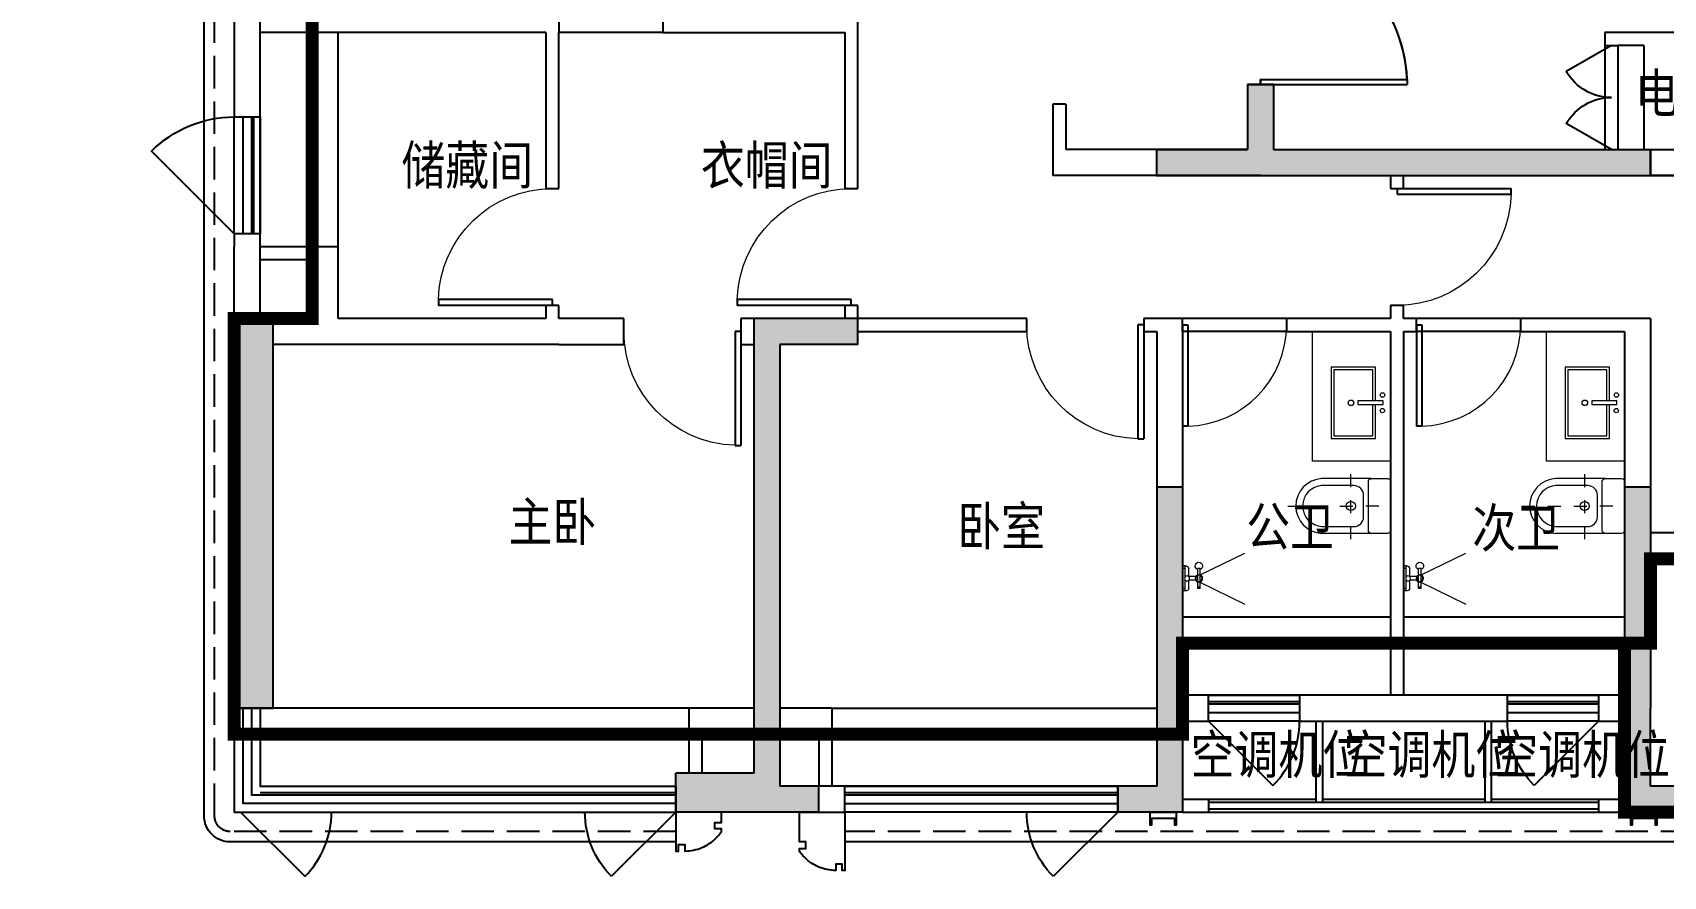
# Model space of a CAD drawing. Extents: x 512858 to 514372, y -232486 to -231710.
# Drawn here: x 513215.82 to 513228.37, y -232148.57 to -232142.08 of the extents above; entities that cross this region are included whole.
import ezdxf

# ---------------------------------------------------------------- set-up
doc = ezdxf.new("R2010")
doc.units = 0
doc.header["$LTSCALE"] = 1000
for name, pattern in [('__DASH', [0.35, 0.25, -0.1]), ('B1+B2户型(2#185报审版）$0$__DASH', [0.35, 0.25, -0.1]), ('B1+B2户型(2#185报审版）$0$DASH', [0.35, 0.25, -0.1]), ('DASH', [0.35, 0.25, -0.1])]:
    doc.linetypes.add(name, pattern=pattern)
doc.layers.get('0').update_dxf_attribs({"color": 252})
for name, color, linetype in [('0-铝板', 253, 'Continuous'), ('2#HXT-标准层$0$A-DOOR', 253, 'Continuous'), ('2#HXT-标准层$0$A-FIRE-DOOR', 253, 'Continuous'), ('2#HXT-标准层$0$A-PATT-COLU', 253, 'Continuous'), ('2#HXT-标准层$0$A-STR-CONC-B', 253, 'Continuous'), ('2#HXT-标准层$0$A-WALL-S', 253, 'Continuous'), ('6#-造型-1F（实施版）金属型材-METAL-S', 253, 'Continuous'), ('A-ANNO-100-TXT', 252, 'Continuous'), ('A-METAL-E', 253, 'Continuous'), ('B1+B2户型(2#185报审版）$0$A-DOOR', 253, 'Continuous'), ('B1+B2户型(2#185报审版）$0$A-FIRE-DOOR', 253, 'Continuous'), ('B1+B2户型(2#185报审版）$0$A-METAL-E', 253, 'Continuous'), ('B1+B2户型(2#185报审版）$0$A-PART-S', 253, 'Continuous'), ('B1+B2户型(2#185报审版）$0$A-PATT-COLU', 253, 'Continuous'), ('B1+B2户型(2#185报审版）$0$A-STR-CONC-B', 253, 'Continuous'), ('B1+B2户型(2#185报审版）$0$A-STR-CONC-E', 253, 'Continuous'), ('B1+B2户型(2#185报审版）$0$A-STR-CONC-H', 253, 'Continuous'), ('B1+B2户型(2#185报审版）$0$A-WALL-S', 253, 'Continuous'), ('B1+B2户型(2#185报审版）$0$A-WINDOW', 253, 'Continuous')]:
    doc.layers.add(name, color=color, linetype=linetype)
for name, color, linetype, lineweight in [('B1+B2户型(2#185报审版）$0$AE-FURN-MOVE', 253, 'Continuous', 20), ('面积-计容-住宅-0.5', 1, 'Continuous', 0), ('面积-计容-住宅-1', 1, 'Continuous', 0)]:
    doc.layers.add(name, color=color, linetype=linetype, lineweight=lineweight)
doc.styles.add('TYDG_02', font='TSSDENG.shx', dxfattribs={"width": 0.8, "bigfont": 'hztxt.shx'})

# ---------------------------------------------------------------- blocks, each defined once
blk = doc.blocks.new('1新175wz')
at = {"layer": 'A-ANNO-100-TXT', "style": 'TYDG_02'}
for s, p in [('电表间', (-118227, -1327519, 0)), ('储藏间', (-127718, -1328073)), ('衣帽间', (-125413, -1328073)), ('主卧', (-126894, -1330819)), ('卧室', (-123441, -1330851)), ('公卫', (-121217, -1330854, -1)), ('次卫', (-119477, -1330865, 0)), ('空调机位', (-121644, -1332609)), ('空调机位', (-120467, -1332609)), ('空调机位', (-119307, -1332609))]:
    blk.add_text(s, height=337.6, dxfattribs=at).set_placement(p)
blk = doc.blocks.new('1新622#HXT-标准层$0$$DorLib2D$00000231')
at = {"color": 0}
for p, q in [((-0.5, 0), (-0.25, 0.433)), ((0.5, 0), (0.25, 0.433))]:
    blk.add_line(p, q, dxfattribs=at)
for centre, start, end in [((-0.5, 0), 0, 60), ((0.5, 0), 120, 180)]:
    blk.add_arc(centre, 0.5, start, end, dxfattribs=at)
blk = doc.blocks.new('1新612#HXT-标准层$0$$DorLib2D$00000225')
at = {"color": 0}
for p, q in [((0.475, -0.0014), (0.475, 0.7521)), ((0.475, 0.7521), (0.5, 0.7521)), ((0.5, -0.0014), (0.5, 0.7521)), ((-0.5, 0), (-0.5, 0.252)), ((-0.475, 0.252), (-0.5, 0.252)), ((-0.475, 0), (-0.475, 0.252)), ((-0.475, 0), (-0.5, 0)), ((0.475, -0.0014), (0.5, -0.0014))]:
    blk.add_line(p, q, dxfattribs=at)
for centre, radius, start, end in [((0.5046, -0.0019), 0.7546, 92.24927, 179.72377), ((-0.5008, 0.0026), 0.2508, 359.78987, 84.09744)]:
    blk.add_arc(centre, radius, start, end, dxfattribs=at)
blk = doc.blocks.new('1新582#HXT-标准层')
at = {"layer": '2#HXT-标准层$0$A-PATT-COLU'}
for points in [[(-121207, -1003871), (-121207, -1004371), (-121107, -1004438), (-121007, -1004371), (-121007, -1003871)], [(-121907, -1004571), (-121107, -1004571), (-121107, -1004438), (-121207, -1004371), (-121907, -1004371)], [(-121107, -1004438), (-121107, -1004571), (-118457, -1004571), (-118457, -1004371), (-121007, -1004371)], [(-118457, -1004371), (-118457, -1004571), (-118107, -1004571), (-118107, -1004371)]]:
    blk.add_hatch(color=256, dxfattribs=at).paths.add_polyline_path(points)
at = {"layer": '2#HXT-标准层$0$A-DOOR'}
for p, q in [((-118457, -1003571), (-118457, -1004371)), ((-118357, -1003571), (-118357, -1004371))]:
    blk.add_line(p, q, dxfattribs=at)
at = {"layer": '2#HXT-标准层$0$A-STR-CONC-B'}
for p, q in [((-121207, -1003871), (-121207, -1004371)), ((-121007, -1003871), (-121207, -1003871)), ((-121007, -1003871), (-121007, -1004371)), ((-121907, -1004371), (-121207, -1004371)), ((-121907, -1004371), (-121907, -1004571)), ((-121007, -1004371), (-118457, -1004371)), ((-118457, -1004371), (-118107, -1004371)), ((-118107, -1004371), (-118107, -1004571)), ((-121907, -1004571), (-121107, -1004571)), ((-121107, -1004571), (-118457, -1004571)), ((-118457, -1004571), (-118107, -1004571))]:
    blk.add_line(p, q, dxfattribs=at)
at = {"layer": '2#HXT-标准层$0$A-WALL-S'}
for p, q in [((-118457, -1003471), (-118457, -1003571)), ((-118057, -1003471), (-118457, -1003471)), ((-117607, -1003471), (-118057, -1003471)), ((-118457, -1003571), (-118357, -1003571)), ((-118157, -1003571), (-118357, -1003571)), ((-118157, -1003571), (-118157, -1004371)), ((-121007, -1003871), (-121207, -1003871)), ((-118457, -1004371), (-118357, -1004371)), ((-118157, -1004371), (-118107, -1004371)), ((-118057, -1004571), (-118107, -1004571)), ((-115857, -1004571), (-118057, -1004571))]:
    blk.add_line(p, q, dxfattribs=at)
at = {"layer": '2#HXT-标准层$0$A-DOOR', "xscale": 800, "yscale": -800, "zscale": 100, "rotation": 270.0000000000148}
blk.add_blockref('1新622#HXT-标准层$0$$DorLib2D$00000231', (-118407, -1003971), dxfattribs=at)
at = {"layer": '2#HXT-标准层$0$A-FIRE-DOOR', "xscale": -1500, "yscale": -1500, "zscale": 200, "rotation": 90.00007304754749}
blk.add_blockref('1新612#HXT-标准层$0$$DorLib2D$00000225', (-121107, -1003121), dxfattribs=at)
blk = doc.blocks.new('1新100B1+B2户型(2#185报审版）$0$69865866586652f-nezb')
at = {"color": 250, "linetype": 'B1+B2户型(2#185报审版）$0$DASH', "ltscale": 0.2}
for p, q in [((296757, 367901), (296757, 367111)), ((296501, 367416), (297013, 367416))]:
    blk.add_line(p, q, dxfattribs=at)
for p, q in [((296546, 367259), (296546, 367641)), ((296968, 367259), (296968, 367641))]:
    blk.add_line(p, q)
at = {"color": 250}
blk.add_lwpolyline([(296599, 367641), (296599, 367393, 0.414214), (296674, 367318), (296839, 367318, 0.414214), (296914, 367393), (296914, 367641)], format="xyb", dxfattribs=at)
blk.add_lwpolyline([(296546, 367259, -0.414214), (296567, 367281), (296947, 367281, -0.414214), (296968, 367259), (296968, 367132, -0.414214), (296947, 367111), (296567, 367111, -0.414214), (296546, 367132)], format="xyb", close=True)
blk.add_circle((296757, 367416), 35.2, dxfattribs=at)
blk.add_arc((296757, 367629), 211, 3.0492, 176.9508)
blk.add_arc((296757, 367629), 158, 3.0492, 176.9508, dxfattribs=at)
blk = doc.blocks.new('1新99B1+B2户型(2#185报审版）$0$235345')
at = {"layer": 'B1+B2户型(2#185报审版）$0$AE-FURN-MOVE', "extrusion": (0.001411, -2.82684e-05, 0.999999)}
for points in [[(20, 289), (20, 550), (-320, 550), (-320, 0), (20, 0), (20, 261)], [(0, 289), (0, 530), (-300, 530), (-300, 20), (0, 20), (0, 261)]]:
    blk.add_lwpolyline(points, dxfattribs=at)
at = {"layer": 'B1+B2户型(2#185报审版）$0$AE-FURN-MOVE', "extrusion": (0.001411, -2.82684e-05, 0.999999), "elevation": -1}
blk.add_lwpolyline([(-116, 261), (78, 261), (78, 289), (-116, 289)], close=True, dxfattribs=at)
at = {"layer": 'B1+B2户型(2#185报审版）$0$AE-FURN-MOVE'}
for centre, radius in [((-169, 275), 21.4), ((74, 335), 17.1), ((73, 215), 17.1)]:
    blk.add_circle(centre, radius, dxfattribs=at)
blk = doc.blocks.new('1新103B1+B2户型(2#185报审版）$0$6986586658ff3d')
at = {"layer": 'B1+B2户型(2#185报审版）$0$AE-FURN-MOVE'}
for p, q in [((-101, 77), (-82, 77)), ((-101, -77), (-101, 77)), ((-82, -77), (-82, 77)), ((-66, 14), (-13, 14)), ((-14, 13), (-14, 77)), ((13, 14), (14, 14)), ((14, 96), (34, 96)), ((14, 13), (14, 96)), ((14, 77), (34, 77)), ((-101, -67), (-82, -67)), ((-101, -77), (-82, -77)), ((-66, -14), (-13, -14)), ((-14, -77), (-14, -13)), ((13, -14), (14, -14)), ((14, -96), (14, -13)), ((14, -77), (34, -77)), ((14, -96), (34, -96))]:
    blk.add_line(p, q, dxfattribs=at)
for points in [[(-101, 27), (-445, 194)], [(-99, -28), (-445, -197)]]:
    blk.add_lwpolyline(points, dxfattribs=at)
for centre, radius in [((-91, 0), 28.8), ((-91, 0), 24), ((0, 0), 19.2)]:
    blk.add_circle(centre, radius, dxfattribs=at)
for centre, radius, start, end in [((-91, 96), 28.8, 289.4712, 250.5288), ((10, 72), 24.4, 78.4801, 168.9001), ((10, -72), 24.4, 191.0999, 281.5199)]:
    blk.add_arc(centre, radius, start, end, dxfattribs=at)
blk = doc.blocks.new('1新95B1+B2户型(2#185报审版）$0$$DorLib2D$00000114')
at = {"color": 0}
blk.add_line((0.5, 0), (-0.207, 0.707), dxfattribs=at)
blk.add_arc((0.5, 0), 1, 135, 180, dxfattribs=at)
blk = doc.blocks.new('1新98B1+B2户型(2#185报审版）$0$$WINLIB2D$00000001')
at = {"color": 0}
for points in [[(-0.5, 0.5), (-0.5, -0.5)], [(-0.5, 0.5), (0.5, 0.5)], [(0.5, -0.5), (0.5, 0.5)], [(0.5, 0.1667), (-0.5, 0.1667)], [(0.5, -0.1667), (-0.5, -0.1667)], [(-0.5, -0.5), (0.5, -0.5)]]:
    blk.add_lwpolyline(points, dxfattribs=at)
blk = doc.blocks.new('1新94B1+B2户型(2#185报审版）$0$$DorLib2D$00000001')
for p, q in [((0.45, 0.975), (0.5, 0.975)), ((0.45, 0), (0.45, 0.975)), ((0.5, 0), (0.5, 0.975)), ((0.5, 0), (0.45, 0))]:
    blk.add_line(p, q)
at = {"lineweight": 13}
blk.add_arc((0.475, 0), 0.975, 91.4693, 180, dxfattribs=at)
blk = doc.blocks.new('1新97B1+B2户型(2#185报审版）$0$$DorLib2D$00000225')
at = {"color": 0}
for p, q in [((0.475, -0.0014), (0.475, 0.7521)), ((0.475, 0.7521), (0.5, 0.7521)), ((0.5, -0.0014), (0.5, 0.7521)), ((-0.5, 0), (-0.5, 0.252)), ((-0.475, 0.252), (-0.5, 0.252)), ((-0.475, 0), (-0.475, 0.252)), ((-0.475, 0), (-0.5, 0)), ((0.475, -0.0014), (0.5, -0.0014))]:
    blk.add_line(p, q, dxfattribs=at)
for centre, radius, start, end in [((0.5046, -0.0019), 0.7546, 92.24927, 179.72377), ((-0.5008, 0.0026), 0.2508, 359.78987, 84.09744)]:
    blk.add_arc(centre, radius, start, end, dxfattribs=at)
blk = doc.blocks.new('1新125B1+B2户型(2#185报审版）-M')
at = {"layer": 'B1+B2户型(2#185报审版）$0$A-PATT-COLU'}
for points in [[(140057, -1003871), (140057, -1004371), (140157, -1004438), (140257, -1004371), (140257, -1003871)], [(140157, -1004438), (140057, -1004371), (139357, -1004371), (139357, -1004571), (140157, -1004571)], [(140157, -1004438), (140157, -1004571), (141257, -1004571), (141257, -1004371), (140257, -1004371)], [(141257, -1004371), (141257, -1004571), (143157, -1004571), (143157, -1004371)], [(132557, -1008671), (132557, -1005671), (132257, -1005671), (132257, -1008671)], [(136457, -1005871), (136257, -1005671), (136257, -1008771), (136457, -1008771)], [(136957, -1005871), (136957, -1005671), (136257, -1005671), (136457, -1005871)], [(137057, -1005671), (136957, -1005671), (136957, -1005871), (137057, -1005871)], [(139357, -1006971), (139357, -1008671), (139557, -1008671), (139557, -1006971)], [(142957, -1006971), (142957, -1007421), (143157, -1007421), (143157, -1006971)], [(143157, -1007421), (142957, -1007421), (142957, -1008671), (143157, -1008671)], [(139557, -1008671), (139357, -1008671), (139357, -1009271), (139557, -1009471)], [(142957, -1009471), (143157, -1009271), (143157, -1008671), (142957, -1008671)], [(136457, -1008771), (136257, -1008771), (136257, -1009171), (136357, -1009304), (136457, -1009271)], [(135857, -1009471), (135857, -1009171), (135657, -1009171), (135657, -1009471)], [(136357, -1009304), (136257, -1009171), (135857, -1009171), (135857, -1009471), (136357, -1009471)], [(136757, -1009271), (136457, -1009271), (136357, -1009304), (136357, -1009471), (136757, -1009471)], [(139557, -1009471), (139357, -1009271), (139057, -1009271), (139057, -1009471)], [(143457, -1009271), (143157, -1009271), (142957, -1009471), (143457, -1009471)]]:
    blk.add_hatch(color=256, dxfattribs=at).paths.add_polyline_path(points)
at = {"layer": 'B1+B2户型(2#185报审版）$0$A-DOOR'}
for p, q in [((135557, -1003471), (134757, -1003471)), ((140357, -1005671, 1), (139557, -1005671, 1)), ((142157, -1005671, 1), (141357, -1005671, 1)), ((140357, -1005771, 1), (139557, -1005771, 1)), ((142157, -1005771, 1), (141357, -1005771, 1))]:
    blk.add_line(p, q, dxfattribs=at)
at = {"layer": 'B1+B2户型(2#185报审版）$0$A-METAL-E'}
for points in [[(140582, -1008771), (140582, -1009396)], [(140632, -1008771), (140632, -1009396)], [(141882, -1008771), (141882, -1009396)], [(141932, -1008771), (141932, -1009396)], [(139757, -1009396), (142757, -1009396)], [(139757, -1009446), (142757, -1009446)]]:
    blk.add_lwpolyline(points, dxfattribs=at)
at = {"layer": 'B1+B2户型(2#185报审版）$0$A-PART-S'}
for p, q in [((132257, -1003371), (132257, -1004121)), ((132457, -1004121), (132457, -1003371)), ((132257, -1004121), (132457, -1004121)), ((132457, -1005021), (132257, -1005021)), ((132257, -1005021), (132257, -1005121)), ((132257, -1005671), (132257, -1005121)), ((132457, -1005121), (132457, -1005021)), ((132457, -1005671), (132457, -1005121)), ((132257, -1005671), (132457, -1005671)), ((139757, -1008571), (139557, -1008571)), ((139757, -1008771), (139757, -1008571)), ((141257, -1008571), (140457, -1008571)), ((140457, -1008571), (140457, -1008771)), ((142057, -1008571), (141257, -1008571)), ((142057, -1008771), (142057, -1008571)), ((142957, -1008571), (142757, -1008571)), ((142757, -1008571), (142757, -1008771)), ((139557, -1008771), (139757, -1008771)), ((140457, -1008771), (141257, -1008771)), ((141257, -1008771), (142057, -1008771)), ((142757, -1008771), (142957, -1008771)), ((136957, -1009271), (136757, -1009271)), ((136957, -1009471), (136957, -1009271)), ((139057, -1009271), (139057, -1009471)), ((139557, -1009371), (139757, -1009371)), ((139757, -1009371), (139757, -1009471)), ((142757, -1009371), (142957, -1009371)), ((142757, -1009371), (142757, -1009471)), ((136757, -1009471), (136957, -1009471)), ((139557, -1009471), (139757, -1009471)), ((142757, -1009471), (142957, -1009471))]:
    blk.add_line(p, q, dxfattribs=at)
at = {"layer": 'B1+B2户型(2#185报审版）$0$A-STR-CONC-B'}
for p, q in [((140057, -1003871), (140057, -1004371)), ((140257, -1003871), (140057, -1003871)), ((140257, -1003871), (140257, -1004371)), ((140057, -1004371), (139357, -1004371)), ((139357, -1004571), (139357, -1004371)), ((140257, -1004371), (141257, -1004371)), ((141257, -1004371), (143157, -1004371)), ((143157, -1004371), (143157, -1004571)), ((140157, -1004571), (139357, -1004571)), ((140157, -1004571), (141257, -1004571)), ((141257, -1004571), (143157, -1004571)), ((132257, -1008671), (132257, -1005671)), ((132257, -1005671), (132557, -1005671)), ((132557, -1008671), (132557, -1005671)), ((136257, -1005671), (136257, -1008771)), ((136957, -1005671), (136257, -1005671)), ((137057, -1005671), (136957, -1005671)), ((137057, -1005871), (137057, -1005671)), ((136457, -1005871), (136457, -1008771)), ((136957, -1005871), (136457, -1005871)), ((137057, -1005871), (136957, -1005871)), ((139357, -1006971), (139357, -1008671)), ((139557, -1006971), (139357, -1006971)), ((139557, -1006971), (139557, -1008671)), ((142957, -1006971), (142957, -1007421)), ((143157, -1006971), (142957, -1006971)), ((143157, -1006971), (143157, -1007421)), ((142957, -1007421), (142957, -1008671)), ((143157, -1007421), (143157, -1008671)), ((132257, -1008671), (132557, -1008671)), ((139357, -1008671), (139357, -1009271)), ((139557, -1008671), (139557, -1009471)), ((142957, -1009471), (142957, -1008671)), ((143157, -1009271), (143157, -1008671)), ((136257, -1008771), (136257, -1009171)), ((136457, -1008771), (136457, -1009271)), ((135857, -1009171), (135657, -1009171)), ((135657, -1009471), (135657, -1009171)), ((136257, -1009171), (135857, -1009171)), ((136757, -1009271), (136457, -1009271)), ((136757, -1009471), (136757, -1009271)), ((139357, -1009271), (139057, -1009271)), ((139057, -1009471), (139057, -1009271)), ((143457, -1009271), (143157, -1009271)), ((135857, -1009471), (135657, -1009471)), ((136357, -1009471), (135857, -1009471)), ((136757, -1009471), (136357, -1009471)), ((139557, -1009471), (139057, -1009471)), ((143457, -1009471), (142957, -1009471))]:
    blk.add_line(p, q, dxfattribs=at)
at = {"layer": 'B1+B2户型(2#185报审版）$0$A-STR-CONC-E'}
blk.add_line((135757, -1008671), (132457, -1008671), dxfattribs=at)
for points in [[(133057, -1005121), (133057, -1003471)], [(141157, -1007971), (139557, -1007971)], [(142957, -1007971), (141257, -1007971)], [(136857, -1008671), (139357, -1008671)], [(139757, -1009371), (140582, -1009371)], [(140632, -1009371), (140657, -1009371)], [(140657, -1009371), (141882, -1009371)], [(141932, -1009371), (142757, -1009371)], [(139757, -1009471), (142757, -1009471)]]:
    blk.add_lwpolyline(points, dxfattribs=at)
at = {"layer": 'B1+B2户型(2#185报审版）$0$A-STR-CONC-H', "linetype": 'B1+B2户型(2#185报审版）$0$DASH'}
blk.add_line((135757, -1008871), (132457, -1008871), dxfattribs=at)
for points in [[(132857, -1005121), (132857, -1003471)], [(141157, -1008171), (139557, -1008171)], [(142957, -1008171), (141257, -1008171)], [(136857, -1008871), (139357, -1008871)]]:
    blk.add_lwpolyline(points, dxfattribs=at)
at = {"layer": 'B1+B2户型(2#185报审版）$0$A-WALL-S'}
for p, q in [((134757, -1003271), (134757, -1003471)), ((135557, -1003271), (135557, -1003471)), ((137057, -1004671), (137057, -1003371)), ((134657, -1003471), (132457, -1003471)), ((134657, -1003471), (134657, -1004671)), ((134757, -1004671), (134757, -1003471)), ((135557, -1003471), (136957, -1003471)), ((136957, -1003471), (136957, -1004671)), ((140057, -1003871), (140257, -1003871)), ((138557, -1004021), (138557, -1004571)), ((138657, -1004021), (138557, -1004021)), ((138657, -1004021), (138657, -1004371)), ((139357, -1004371), (138657, -1004371)), ((143157, -1004371), (146257, -1004371)), ((139357, -1004571), (138557, -1004571)), ((141157, -1004571), (141157, -1004671)), ((141257, -1004671), (141257, -1004571)), ((143157, -1004571), (146257, -1004571)), ((134657, -1004671), (134757, -1004671)), ((136957, -1004671), (137057, -1004671)), ((141157, -1004671), (141257, -1004671)), ((133057, -1005121), (132457, -1005121)), ((133057, -1005671), (133057, -1005121)), ((132857, -1005221), (132457, -1005221)), ((132857, -1005671), (132857, -1005221)), ((134757, -1005571), (134657, -1005571)), ((134657, -1005571), (134657, -1005671)), ((134757, -1005671), (134757, -1005571)), ((137057, -1005571), (136957, -1005571)), ((136957, -1005571), (136957, -1005671)), ((137057, -1005671), (137057, -1005571)), ((141257, -1005571), (141157, -1005571)), ((141157, -1005571), (141157, -1005671)), ((141257, -1005671), (141257, -1005571)), ((132857, -1005671), (132557, -1005671)), ((134657, -1005671), (133057, -1005671)), ((135257, -1005671), (134757, -1005671)), ((135257, -1005871), (135257, -1005671)), ((136257, -1005671), (136157, -1005671)), ((136157, -1005671), (136157, -1005871)), ((138357, -1005671), (137057, -1005671)), ((138357, -1005771), (138357, -1005671)), ((139457, -1005671), (139257, -1005671)), ((139257, -1005671), (139257, -1005771)), ((139557, -1005671), (139457, -1005671)), ((139557, -1005771), (139557, -1005671)), ((141157, -1005671), (140357, -1005671)), ((140357, -1005671), (140357, -1005771)), ((141357, -1005671), (141257, -1005671)), ((141357, -1005771), (141357, -1005671)), ((143157, -1005671), (142157, -1005671)), ((142157, -1005671), (142157, -1005771)), ((143157, -1005671), (143157, -1006971)), ((132957, -1005871), (132557, -1005871)), ((134757, -1005871), (132957, -1005871)), ((134757, -1005871), (135257, -1005871)), ((136157, -1005871), (136257, -1005871)), ((137057, -1005771), (138357, -1005771)), ((139257, -1005771), (139357, -1005771)), ((139357, -1005771), (139357, -1006971)), ((139557, -1005771), (139557, -1006971)), ((140357, -1005771), (141157, -1005771)), ((141157, -1005771), (141157, -1008571)), ((141257, -1005771), (141357, -1005771)), ((141257, -1005771), (141257, -1008571)), ((142157, -1005771), (142957, -1005771)), ((142957, -1005771), (142957, -1006971)), ((143457, -1007321), (143157, -1007321)), ((143157, -1007521), (143457, -1007521)), ((136257, -1008671), (135757, -1008671)), ((135757, -1008671), (135757, -1009171)), ((136857, -1008671), (136457, -1008671)), ((136857, -1008671), (136857, -1009271)), ((136257, -1008871), (135857, -1008871)), ((135857, -1008871), (135857, -1009171)), ((136757, -1008871), (136457, -1008871)), ((136757, -1008871), (136757, -1009271)), ((136857, -1009271), (136757, -1009271))]:
    blk.add_line(p, q, dxfattribs=at)
at = {"layer": 'B1+B2户型(2#185报审版）$0$A-WINDOW'}
for p, q in [((132457, -1008671), (132257, -1008671)), ((135657, -1009271), (135657, -1009471))]:
    blk.add_line(p, q, dxfattribs=at)
at = {"layer": 'B1+B2户型(2#185报审版）$0$A-WINDOW', "extrusion": (0, 0, -1)}
blk.add_lwpolyline([(-132257, -1005021), (-131621, -1004385, 0.198912), (-132257, -1004121)], format="xyb", dxfattribs=at)
at = {"layer": 'B1+B2户型(2#185报审版）$0$A-WINDOW'}
for points in [[(132257, -1008671), (132257, -1009471), (135657, -1009471)], [(132324, -1008671), (132324, -1009404), (135657, -1009404)], [(132390, -1008671), (132390, -1009338), (135657, -1009338)], [(132457, -1008671), (132457, -1009271), (135657, -1009271)]]:
    blk.add_lwpolyline(points, dxfattribs=at)
at = {"layer": 'B1+B2户型(2#185报审版）$0$AE-FURN-MOVE'}
for points in [[(140557, -1005771), (141157, -1005771), (141157, -1006771), (140557, -1006771)], [(142357, -1005771), (142957, -1005771), (142957, -1006771), (142357, -1006771)]]:
    blk.add_lwpolyline(points, close=True, dxfattribs=at)
at = {"rotation": 0.0020718124973587}
for p in [(141021, -1006596, 0), (142821, -1006596, 0)]:
    blk.add_blockref('1新99B1+B2户型(2#185报审版）$0$235345', p, dxfattribs=at)
at = {"layer": 'B1+B2户型(2#185报审版）$0$A-DOOR'}
for p, xscale, yscale, zscale, rotation in [((134707, -1005121), -900, 900, 100, 90), ((137007, -1005121), -900, 900, 100, 90), ((141207, -1005121), -900, 900, 100, 270.0000000002872), ((138807, -1005721), -900, 900, 100, 180), ((139957, -1005721), 800, 800, 100, 180), ((141757, -1005721), 800, 800, 100, 180), ((135707, -1005771), -900, 900, 200, 180)]:
    blk.add_blockref('1新94B1+B2户型(2#185报审版）$0$$DorLib2D$00000001', p, dxfattribs=dict(at, xscale=xscale, yscale=yscale, zscale=zscale, rotation=rotation))
at = {"layer": 'B1+B2户型(2#185报审版）$0$A-FIRE-DOOR', "xscale": 1500, "yscale": 1500, "zscale": 200, "rotation": 269.9999999997254}
blk.add_blockref('1新97B1+B2户型(2#185报审版）$0$$DorLib2D$00000225', (140157, -1003121), dxfattribs=at)
at = {"layer": 'B1+B2户型(2#185报审版）$0$A-WINDOW', "yscale": -200, "zscale": 200}
for p, xscale, rotation in [((132357, -1004571), 900, 90), ((140107, -1008671), 700, 180), ((142407, -1008671), 700, 180), ((138007, -1009371), 2100, 180)]:
    blk.add_blockref('1新98B1+B2户型(2#185报审版）$0$$WINLIB2D$00000001', p, dxfattribs=dict(at, xscale=xscale, rotation=rotation))
at = {"layer": 'B1+B2户型(2#185报审版）$0$A-WINDOW', "linetype": 'B1+B2户型(2#185报审版）$0$__DASH', "yscale": 700, "zscale": -700, "rotation": 180}
for p, xscale in [((140107, -1008771), 700), ((142407, -1008771), -700), ((132657, -1009471), 700), ((135307, -1009471), -700), ((138707, -1009471), -700)]:
    blk.add_blockref('1新95B1+B2户型(2#185报审版）$0$$DorLib2D$00000114', p, dxfattribs=dict(at, xscale=xscale))
at = {"layer": 'B1+B2户型(2#185报审版）$0$AE-FURN-MOVE', "rotation": 90.00207625545777}
for p in [(508278, -1303859), (510078, -1303859)]:
    blk.add_blockref('1新100B1+B2户型(2#185报审版）$0$69865866586652f-nezb', p, dxfattribs=at)
at = {"layer": 'B1+B2户型(2#185报审版）$0$AE-FURN-MOVE', "extrusion": (-2.82798e-05, 4.50757e-07, 1), "xscale": -1}
for p in [(139591, -1007673, -4), (141291, -1007673, -4)]:
    blk.add_blockref('1新103B1+B2户型(2#185报审版）$0$6986586658ff3d', p, dxfattribs=at)
blk = doc.blocks.new('1新173qjoijgwjirwj')
at = {"layer": '6#-造型-1F（实施版）金属型材-METAL-S', "color": 61, "linetype": '__DASH'}
for points in [[(1756590, -399579), (1757840, -399579), (1757840, -406959, 0.414214), (1757960, -407079), (1781290, -407079)], [(1782590, -407079), (1786020, -407079, 0.414214), (1786140, -406959), (1786140, -399579), (1787490, -399579)]]:
    blk.add_lwpolyline(points, format="xyb", dxfattribs=at)
at = {"layer": '6#-造型-1F（实施版）金属型材-METAL-S'}
for points in [[(1756590, -399659), (1757760, -399659), (1757760, -406959, 0.414214), (1757960, -407159), (1781290, -407159)], [(1782590, -407159), (1786020, -407159, 0.414214), (1786220, -406959), (1786220, -399659), (1787490, -399659)]]:
    blk.add_lwpolyline(points, format="xyb", dxfattribs=at)
at = {"layer": '6#-造型-1F（实施版）金属型材-METAL-S', "color": 61}
blk.add_lwpolyline([(1781640, -407229), (1781640, -407209), (1781590, -407209), (1781590, -407159), (1781640, -407159), (1781640, -406929), (1781290, -406929), (1781290, -407379), (1781310, -407379), (1781310, -407329), (1781360, -407329), (1781360, -407379, 0.097374), (1781489, -407353, 0.097374), (1781598, -407280, 0.024265), (1781620, -407256, 0.024265), (1781640, -407229), (1781640, -407209)], format="xyb", dxfattribs=at)
blk.add_lwpolyline([(1782240, -406929), (1782590, -406929), (1782590, -407229), (1782570, -407229), (1782570, -407179), (1782520, -407179), (1782520, -407229, -0.097374), (1782391, -407203, -0.097374), (1782282, -407130, -0.024265), (1782260, -407106, -0.024265), (1782240, -407079), (1782240, -407059), (1782290, -407059), (1782290, -407009), (1782240, -407009)], format="xyb", close=True, dxfattribs=at)
blk = doc.blocks.new('1新172jwqoiwjg')
at = {"layer": '6#-造型-1F（实施版）金属型材-METAL-S', "color": 130}
for points in [[(1775040, -406929), (1775040, -407029), (1775050, -407029), (1775050, -406979), (1775230, -406979), (1775230, -407029), (1775240, -407029), (1775240, -406929), (1775040, -406929)], [(1778740, -406929), (1778740, -407029), (1778750, -407029), (1778750, -406979), (1778930, -406979), (1778930, -407029), (1778940, -407029), (1778940, -406929), (1778740, -406929)]]:
    blk.add_lwpolyline(points, dxfattribs=at)
blk = doc.blocks.new('1新90A$C799B250F')
at = {"layer": '0-铝板', "color": 2}
for name in ['1新173qjoijgwjirwj', '1新172jwqoiwjg']:
    blk.add_blockref(name, (-1756590, 406829, 0), dxfattribs=at)
blk = doc.blocks.new('1新180背衬墙5F')
at = {"layer": 'A-METAL-E'}
for points in [[(32600, -3150), (32600, -4050)], [(32650, -3150), (32650, -4050)], [(37150, -8300), (39250, -8300)], [(37150, -8350), (39250, -8350)]]:
    blk.add_lwpolyline(points, dxfattribs=at)
at = {"layer": 'A-METAL-E', "elevation": 0}
for points in [[(39950, -7600), (40650, -7600)], [(39950, -7650), (40650, -7650)], [(42250, -7600), (42950, -7600)], [(42250, -7650), (42950, -7650)], [(32650, -8300), (35850, -8300)], [(32650, -8350), (35850, -8350)]]:
    blk.add_lwpolyline(points, dxfattribs=at)

msp = doc.modelspace()

# ---------------------------------------------------------------- linework, layer by layer
at = {"layer": '面积-计容-住宅-0.5', "linetype": 'DASH', "ltscale": 0.003, "const_width": 0.1}
msp.add_lwpolyline([(513234.668, -232146.777), (513234.468, -232146.777), (513234.468, -232146.127), (513228.268, -232146.127), (513228.268, -232146.777), (513228.068, -232146.777), (513228.068, -232148.077), (513234.668, -232148.077)], close=True, dxfattribs=at)
at = {"layer": '面积-计容-住宅-1', "const_width": 0.1}
msp.add_lwpolyline([(513234.868, -232134.177), (513227.868, -232134.177), (513227.868, -232134.777), (513225.368, -232134.777), (513225.368, -232134.177), (513223.668, -232134.177), (513223.668, -232135.977), (513215.868, -232135.977), (513215.868, -232139.777), (513217.968, -232139.777), (513217.968, -232144.277), (513217.368, -232144.277), (513217.368, -232147.477), (513224.668, -232147.477), (513224.668, -232146.777), (513228.268, -232146.777), (513228.268, -232146.127), (513234.468, -232146.127)], dxfattribs=at)

# ---------------------------------------------------------------- block references
at = {"xscale": 0.001, "yscale": 0.001, "zscale": 0.001}
for name, p in [('1新125B1+B2户型(2#185报审版）-M', (513085.111, -231138.606)), ('1新180背衬墙5F', (513184.918, -232139.577)), ('1新175wz', (513346.374, -230815.206)), ('1新582#HXT-标准层', (513346.374, -231138.606))]:
    msp.add_blockref(name, p, dxfattribs=at)
at = {"layer": 'A-METAL-E', "xscale": -0.001, "yscale": 0.001, "zscale": 0.001}
msp.add_blockref('1新90A$C799B250F', (513246.768, -232147.977), dxfattribs=at)

doc.saveas('drawing.dxf')
